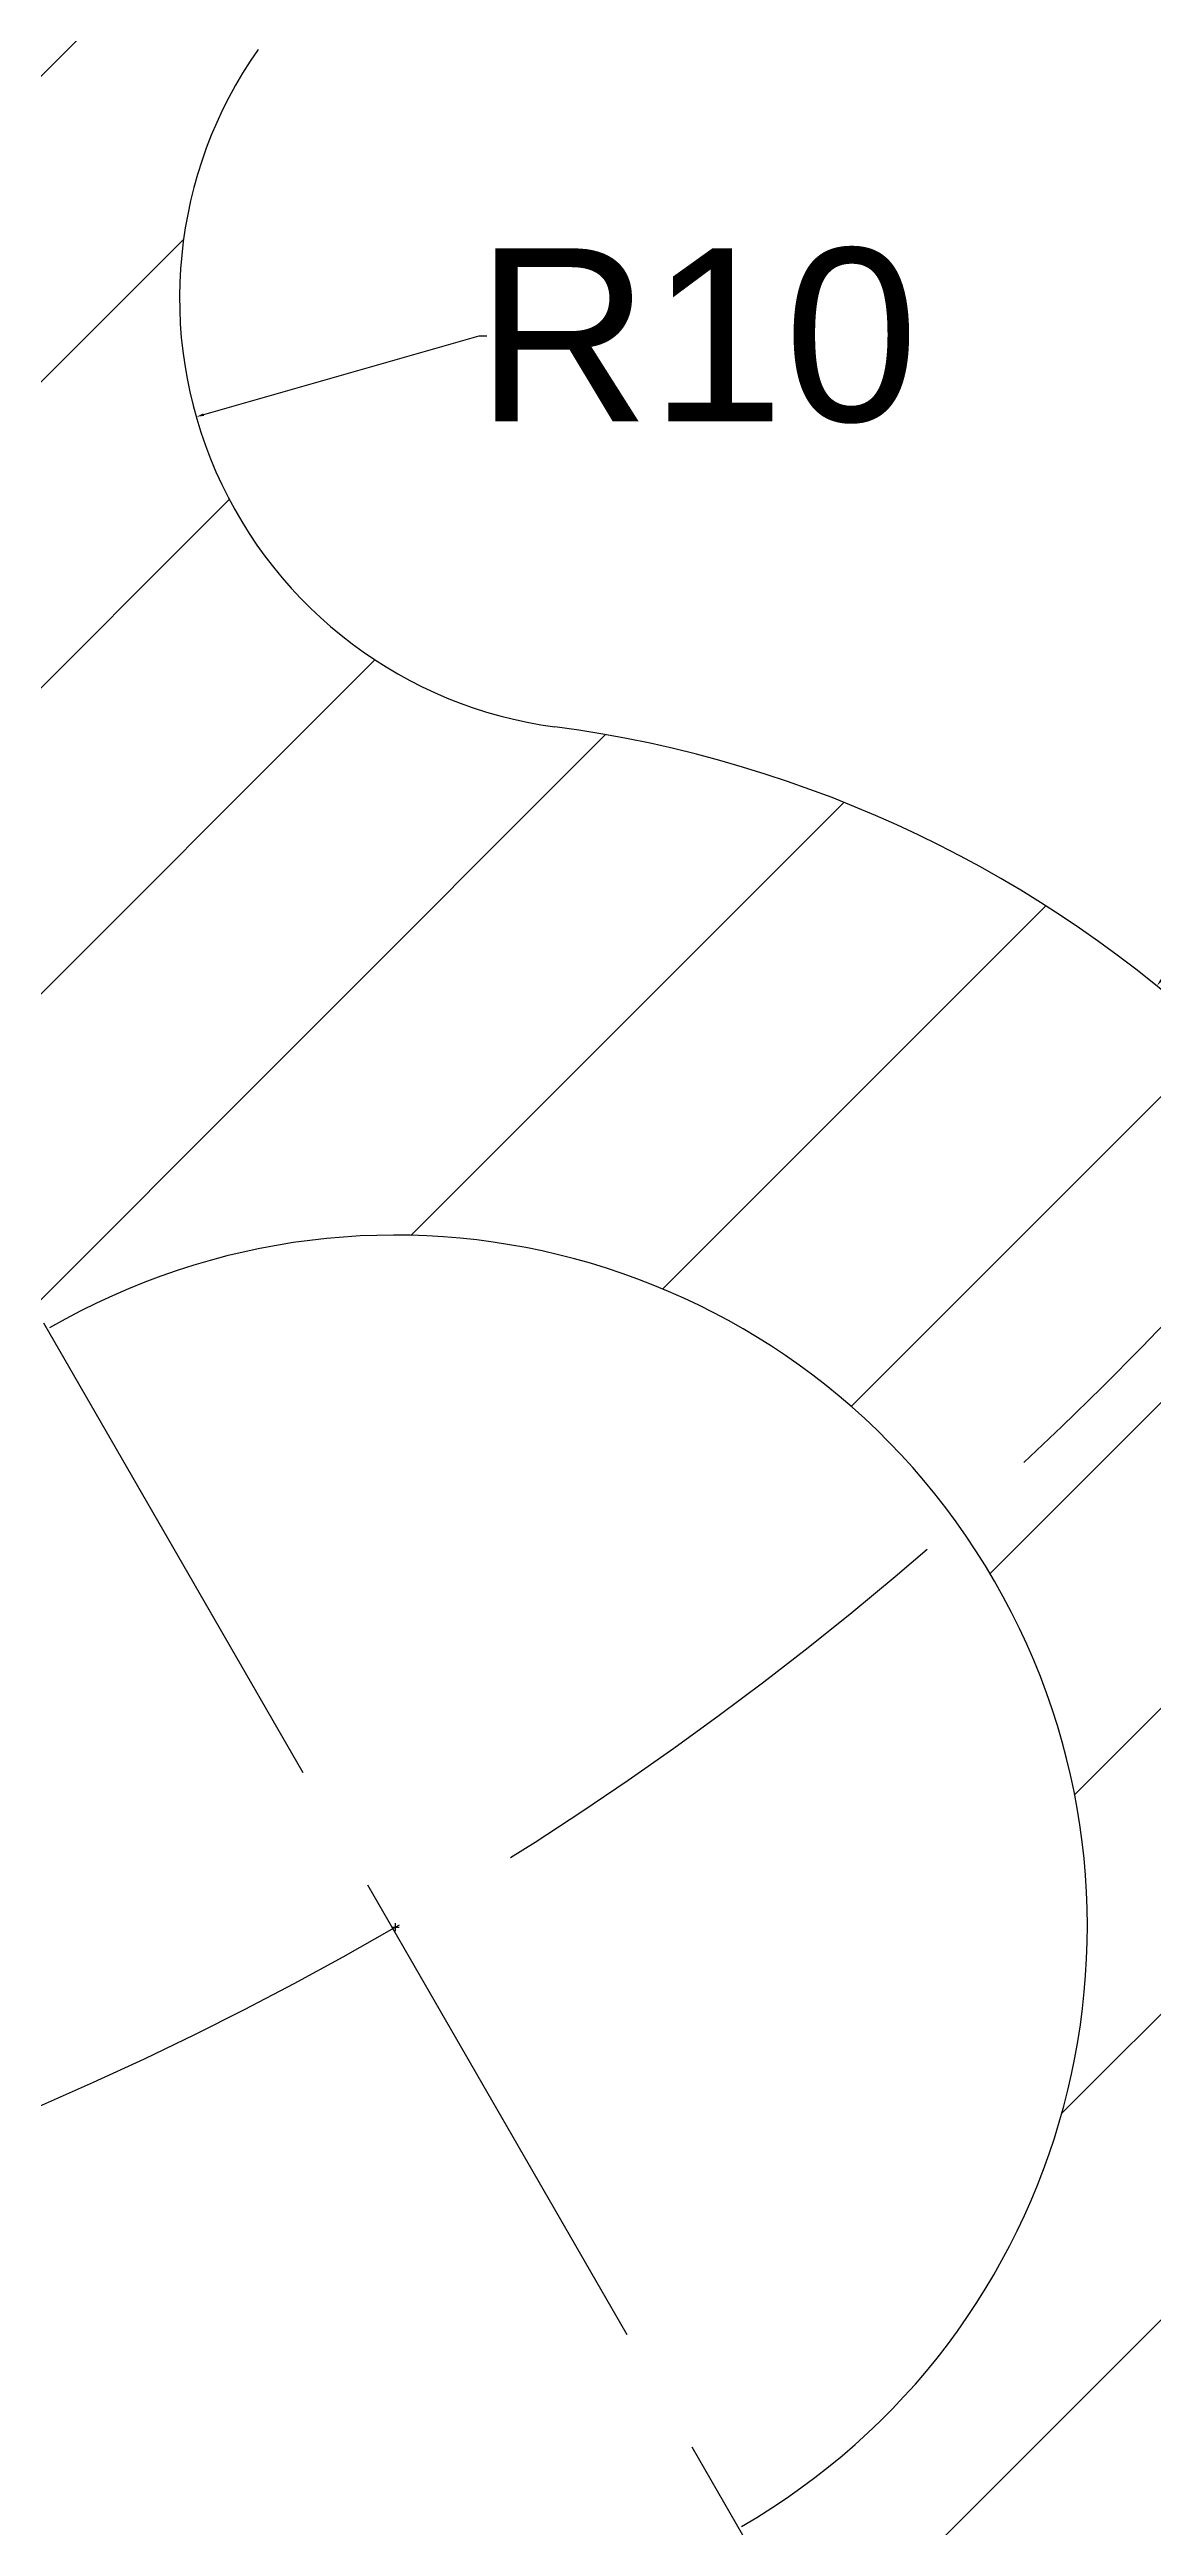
# Model space of a CAD drawing. Header units: inches. Extents: x 1 to 194, y -37 to 240.
# Drawn here: x 122 to 147.5, y 36.9 to 94.1 of the extents above; entities that cross this region are included whole.
import ezdxf

# ---------------------------------------------------------------- set-up
doc = ezdxf.new("R2010")
doc.units = ezdxf.units.IN
doc.header["$MEASUREMENT"] = 0
doc.linetypes.add('ACAD_ISO02W100', pattern=[15, 12, -3])
doc.layers.add('Dim', color=50, linetype='Continuous')
doc.layers.add('Dotted Line', color=70, linetype='ACAD_ISO02W100')
doc.styles.get("Standard").update_dxf_attribs({"font": 'arial.ttf'})
doc.dimstyles.get("Standard").update_dxf_attribs({"dimtxt": 0.18, "dimasz": 0.18, "dimexe": 0.18, "dimexo": 0.0625, "dimgap": 0.09, "dimtad": 0, "dimtih": 1, "dimtoh": 1, "dimdec": 4, "dimzin": 0, "dimdsep": 46, "dimtxsty": 'Standard', "dimcen": 0.09, "dimadec": 0, "dimazin": 0, "dimtfac": 1, "dimtdec": 4, "dimtofl": 0, "dimtmove": 0, "dimatfit": 3, "dimfxl": 1, "dimtolj": 1, "dimtzin": 0, "dimarcsym": 0})

# ---------------------------------------------------------------- blocks, each defined once
blk = doc.blocks.new('*D2')
at = {"layer": 'Defpoints', "color": 0, "transparency": 16777216}
for p in [(147.609, 72.488), (130, 50.718)]:
    blk.add_point(p, dxfattribs=at)
at = {"layer": 'Dim', "color": 0, "lineweight": -2, "transparency": 16777216}
for p, q in [((157.328, 84.503), (147.722, 72.627)), ((157.508, 84.503), (157.328, 84.503)), ((129.91, 50.718), (130.09, 50.718)), ((130, 50.628), (130, 50.808))]:
    blk.add_line(p, q, dxfattribs=at)
at = {"layer": 'Dim', "color": 0, "transparency": 16777216}
blk.add_solid([(147.699, 72.646), (147.746, 72.609), (147.609, 72.488)], dxfattribs=at)
at = {"layer": 'Dim', "color": 0, "transparency": 16777216, "insert": (162.381, 84.503), "char_height": 0.18, "attachment_point": 5}
blk.add_mtext('\\A1;{\\H22.22222x;R28}', dxfattribs=at)
blk = doc.blocks.new('*D3')
at = {"layer": 'Defpoints', "color": 0, "transparency": 16777216}
for p in [(135.007, 88.387), (125.391, 85.642)]:
    blk.add_point(p, dxfattribs=at)
at = {"layer": 'Dim', "color": 0, "lineweight": -2, "transparency": 16777216}
for p, q in [((131.931, 87.509), (125.564, 85.691)), ((132.111, 87.509), (131.931, 87.509))]:
    blk.add_line(p, q, dxfattribs=at)
at = {"layer": 'Dim', "color": 0, "transparency": 16777216}
blk.add_solid([(125.556, 85.72), (125.572, 85.663), (125.391, 85.642)], dxfattribs=at)
at = {"layer": 'Dim', "color": 0, "transparency": 16777216, "insert": (136.973, 87.509), "char_height": 0.18, "attachment_point": 5}
blk.add_mtext('\\A1;{\\H22.22222x;R10}', dxfattribs=at)
blk = doc.blocks.new('*D5')
at = {"layer": 'Defpoints', "color": 0, "transparency": 16777216}
for p in [(90, 120), (130.178, 19.752)]:
    blk.add_point(p, dxfattribs=at)
at = {"layer": 'Dim', "color": 0, "lineweight": -2, "transparency": 16777216}
for p, q in [((89.91, 120), (90.09, 120)), ((90, 119.91), (90, 120.09)), ((133.574, 11.279), (130.245, 19.584)), ((133.754, 11.279), (133.574, 11.279))]:
    blk.add_line(p, q, dxfattribs=at)
at = {"layer": 'Dim', "color": 0, "transparency": 16777216}
blk.add_solid([(130.273, 19.596), (130.217, 19.573), (130.178, 19.752)], dxfattribs=at)
at = {"layer": 'Dim', "color": 0, "transparency": 16777216, "insert": (140.181, 11.279), "char_height": 0.18, "attachment_point": 5}
blk.add_mtext('\\A1;{\\H22.22222x;R108}', dxfattribs=at)
blk = doc.blocks.new('*D9')
at = {"layer": 'Defpoints', "color": 0, "transparency": 16777216}
for p in [(90, 239.916), (24.422, 233.601), (114.925, -21.533), (179.171, -34.656), (90, -36.628)]:
    blk.add_point(p, dxfattribs=at)
at = {"layer": 'Dim', "color": 0, "lineweight": -2, "transparency": 16777216}
for start, end in [(286.65321, 299.90748), (270.0718, 283.33891)]:
    blk.add_arc((90, 119.922), 143.634, start, end, dxfattribs=at)
at = {"layer": 'Dim', "color": 0, "transparency": 16777216}
for points in [[(161.601, -4.559), (161.631, -4.611), (161.772, -4.495)], [(90.18, -23.742), (90.18, -23.682), (90, -23.712)]]:
    blk.add_solid(points, dxfattribs=at)
at = {"layer": 'Dim', "color": 0, "transparency": 16777216, "insert": (127.15, -18.825), "char_height": 0.18, "attachment_point": 5}
blk.add_mtext('\\A1;{\\H22.22222x;30°}', dxfattribs=at)
blk = doc.blocks.new('*D10')
at = {"layer": 'Defpoints', "color": 0, "transparency": 16777216}
for p in [(90, 239.916), (155.842, 234.191), (40.862, -15.166), (0.67, -34.926), (90, -36.628)]:
    blk.add_point(p, dxfattribs=at)
at = {"layer": 'Dim', "color": 0, "lineweight": -2, "transparency": 16777216}
for start, end in [(240.10408, 253.35483), (256.66474, 269.92829)]:
    blk.add_arc((90, 120), 143.82, start, end, dxfattribs=at)
at = {"layer": 'Dim', "color": 0, "transparency": 16777216}
for points in [[(18.301, -4.709), (18.331, -4.657), (18.16, -4.593)], [(89.82, -23.79), (89.82, -23.85), (90, -23.821)]]:
    blk.add_solid(points, dxfattribs=at)
at = {"layer": 'Dim', "color": 0, "transparency": 16777216, "insert": (52.816, -18.931), "char_height": 0.18, "attachment_point": 5}
blk.add_mtext('\\A1;{\\H22.22222x;30°}', dxfattribs=at)

msp = doc.modelspace()

# ---------------------------------------------------------------- hatches: boundary and pattern name
h = msp.add_hatch()
h.set_pattern_fill('ANSI31', color=256, scale=40)
h.paths.add_polyline_path([(126.82363, 145.86543, -0.56297542), (133.68912, 161.52612, 0.1869208), (151.42452, 171.25455, 0.03788729), (142.98695, 179.93649, -0.38517039), (122, 175.42563, 0.1316525), (90, 184), (90, 133, -0.41421356), (103, 120), (135, 120, 0.15429323)])
h.paths.add_polyline_path([(144, 213.53074, 0.1316525), (90, 228), (90, 216, -0.1316525), (138, 203.13844, -0.44386569), (142.98695, 179.93649, -0.03788729), (151.42452, 171.25455, 0.46672556)])
h.paths.add_polyline_path([(90, 216), (90, 228, 0.1316525), (36, 213.53074, 0.46672556), (28.57548, 171.25455, -0.03788729), (37.01305, 179.93649, -0.44386569), (42, 203.13844, -0.1316525)])
h.paths.add_polyline_path([(37.01305, 60.06351, -0.03788729), (28.57548, 68.74545, 0.46672556), (36, 26.46926, 0.1316525), (90, 12), (90, 24, -0.1316525), (42, 36.86156, -0.44386569)])
h.paths.add_polyline_path([(144, 26.46926, 0.46672556), (151.42452, 68.74545, -0.03788729), (142.98695, 60.06351, -0.44386569), (138, 36.86156, -0.1316525), (90, 24), (90, 12, 0.1316525)])
h = msp.add_hatch()
h.set_pattern_fill('ANSI31', color=256, scale=40)
h.paths.add_polyline_path([(53.17637, 145.86543, 0.56297542), (46.31088, 161.52612, -0.1869208), (28.57548, 171.25455, -0.03788729), (37.01305, 179.93649, 0.38517039), (58, 175.42563, -0.1316525), (90, 184), (90, 133, 0.41421356), (77, 120), (45, 120, -0.15429323)])
h.paths.add_polyline_path([(36, 213.53074, -0.1316525), (90, 228), (90, 216, 0.1316525), (42, 203.13844, 0.44386569), (37.01305, 179.93649, 0.03788729), (28.57548, 171.25455, -0.46672556)])
h.paths.add_polyline_path([(90, 216), (90, 228, -0.1316525), (144, 213.53074, -0.46672556), (151.42452, 171.25455, 0.03788729), (142.98695, 179.93649, 0.44386569), (138, 203.13844, 0.1316525)])
h.paths.add_polyline_path([(142.98695, 60.06351, 0.03788729), (151.42452, 68.74545, -0.46672556), (144, 26.46926, -0.1316525), (90, 12), (90, 24, 0.1316525), (138, 36.86156, 0.44386569)])
h.paths.add_polyline_path([(36, 26.46926, -0.46672556), (28.57548, 68.74545, 0.03788729), (37.01305, 60.06351, 0.44386569), (42, 36.86156, 0.1316525), (90, 24), (90, 12, -0.1316525)])
h = msp.add_hatch()
h.set_pattern_fill('ANSI31', color=256, scale=40)
h.paths.add_polyline_path([(126.82363, 94.13457, 0.56297542), (133.68912, 78.47388, -0.1869208), (151.42452, 68.74545, -0.03788729), (142.98695, 60.06351, 0.38517039), (122, 64.57437, -0.1316525), (90, 56), (90, 107, 0.41421356), (103, 120), (135, 120, -0.15429323)])
h.paths.add_polyline_path([(144, 26.46926, -0.1316525), (90, 12), (90, 24, 0.1316525), (138, 36.86156, 0.44386569), (142.98695, 60.06351, 0.03788729), (151.42452, 68.74545, -0.46672556)])
h.paths.add_polyline_path([(90, 24), (90, 12, -0.1316525), (36, 26.46926, -0.46672556), (28.57548, 68.74545, 0.03788729), (37.01305, 60.06351, 0.44386569), (42, 36.86156, 0.1316525)])
h.paths.add_polyline_path([(37.01305, 179.93649, 0.03788729), (28.57548, 171.25455, -0.46672556), (36, 213.53074, -0.1316525), (90, 228), (90, 216, 0.1316525), (42, 203.13844, 0.44386569)])
h.paths.add_polyline_path([(144, 213.53074, -0.46672556), (151.42452, 171.25455, 0.03788729), (142.98695, 179.93649, 0.44386569), (138, 203.13844, 0.1316525), (90, 216), (90, 228, -0.1316525)])
h = msp.add_hatch()
h.set_pattern_fill('ANSI31', color=256, scale=40)
h.paths.add_polyline_path([(53.17637, 94.13457, -0.56297542), (46.31088, 78.47388, 0.1869208), (28.57548, 68.74545, 0.03788729), (37.01305, 60.06351, -0.38517039), (58, 64.57437, 0.1316525), (90, 56), (90, 107, -0.41421356), (77, 120), (45, 120, 0.15429323)])
h.paths.add_polyline_path([(36, 26.46926, 0.1316525), (90, 12), (90, 24, -0.1316525), (42, 36.86156, -0.44386569), (37.01305, 60.06351, -0.03788729), (28.57548, 68.74545, 0.46672556)])
h.paths.add_polyline_path([(90, 24), (90, 12, 0.1316525), (144, 26.46926, 0.46672556), (151.42452, 68.74545, -0.03788729), (142.98695, 60.06351, -0.44386569), (138, 36.86156, -0.1316525)])
h.paths.add_polyline_path([(142.98695, 179.93649, -0.03788729), (151.42452, 171.25455, 0.46672556), (144, 213.53074, 0.1316525), (90, 228), (90, 216, -0.1316525), (138, 203.13844, -0.44386569)])
h.paths.add_polyline_path([(36, 213.53074, 0.46672556), (28.57548, 171.25455, -0.03788729), (37.01305, 179.93649, -0.44386569), (42, 203.13844, -0.1316525), (90, 216), (90, 228, 0.1316525)])

# ---------------------------------------------------------------- linework, layer by layer
for centre, radius, start, end in [((135.00666, 88.3867), 10, 144.915264, 262.42903), ((130, 50.71797), 28, 300, 82.42903), ((130, 50.71797), 16, 300, 120)]:
    msp.add_arc(centre, radius, start, end)
at = {"layer": 'Dotted Line'}
msp.add_line((24.42212, 233.60098), (179.17119, -34.65623), dxfattribs=at)
msp.add_arc((90, 120), 80, 270, 329.8630616, dxfattribs=at)

# ---------------------------------------------------------------- dimensions: what is measured, and where the dimension line sits
at = {"layer": 'Dim'}
for base, line2, picture, middle in [((40.86154, -15.16565), ((155.84247, 234.19096), (0.67027, -34.92618)), '*D10', (52.81587, -18.93051)), ((114.92473, -21.533), ((24.42212, 233.60098), (179.17119, -34.65623)), '*D9', (127.15012, -18.82463))]:
    dim = msp.add_angular_dim_2l(base=base, line1=((90, 239.91576), (90, -36.62792)), line2=line2, text='{\\H22.22222x;<>}', dimstyle='Standard', dxfattribs=at)
    dim.commit()
    dim.dimension.update_dxf_attribs({"geometry": picture, "text_midpoint": middle})
for center, mpoint, text, picture, middle in [((90, 120), (130.17773, 19.75156), '{\\H22.22222x;R108}', '*D5', (140.18054, 11.27852)), ((135.00666, 88.3867), (125.39071, 85.64196), '{\\H22.22222x;R10}', '*D3', (136.97276, 87.50868)), ((130, 50.71797), (147.60924, 72.48755), '{\\H22.22222x;R28}', '*D2', (162.38124, 84.50264))]:
    dim = msp.add_radius_dim(center=center, mpoint=mpoint, text=text, dimstyle='Standard', dxfattribs=at)
    dim.commit()
    dim.dimension.update_dxf_attribs({"geometry": picture, "text_midpoint": middle, "dimtype": 164})

doc.saveas('drawing.dxf')
